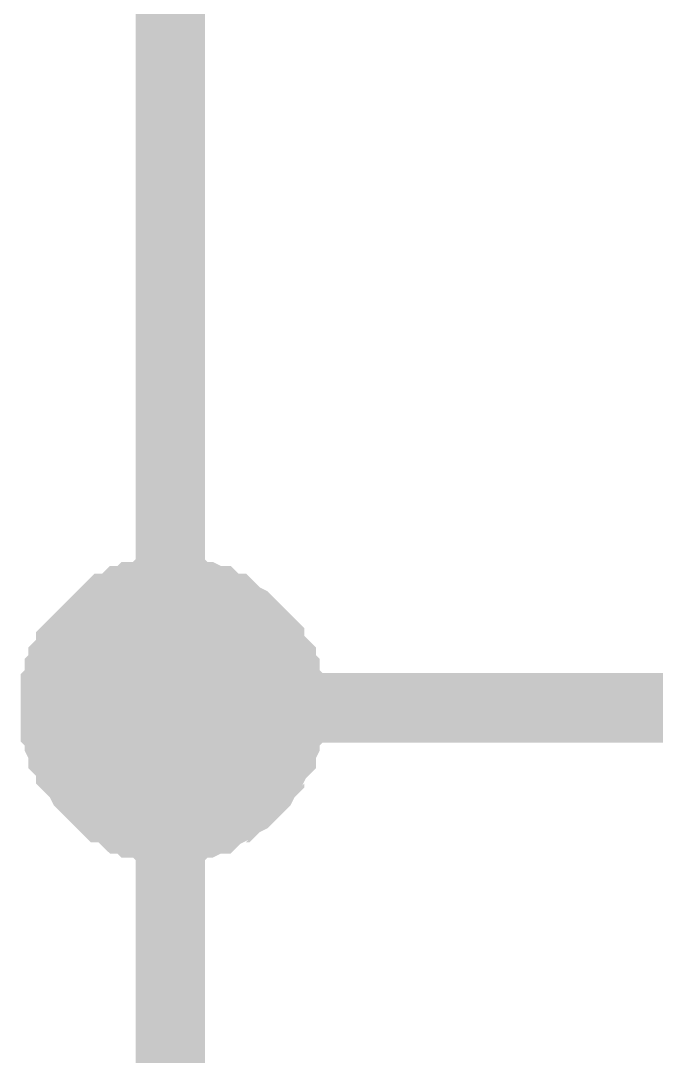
# Model space of a CAD drawing. Header units: millimetres. Extents: x -2024 to 917, y -725 to 13.
# Drawn here: x -1544.746 to -1541.998, y -435.669 to -431.195 of the extents above; entities that cross this region are included whole.
import ezdxf

# ---------------------------------------------------------------- set-up
doc = ezdxf.new("R2010")
doc.units = ezdxf.units.MM

msp = doc.modelspace()

# ---------------------------------------------------------------- linework, layer by layer
at = {"color": 7}
for points, const_width in [([(-1541.6001, -434.1634), (-1544.0993, -434.1634), (-1544.0993, -429.1626), (-1544.0993, -424.1784), (-1516.608, -424.1784)], 0.2997), ([(-1544.5959, -434.1634), (-1544.5959, -434.1303), (-1544.5959, -434.1137), (-1544.5959, -434.0806), (-1544.5793, -434.0641), (-1544.5793, -434.031), (-1544.5793, -434.0144), (-1544.5628, -433.9978), (-1544.5628, -433.9647), (-1544.5462, -433.9482), (-1544.5297, -433.9316), (-1544.5297, -433.8985), (-1544.5131, -433.8819), (-1544.4966, -433.8654), (-1544.48, -433.8488), (-1544.4635, -433.8322), (-1544.4469, -433.8157), (-1544.4304, -433.7991), (-1544.4138, -433.7826), (-1544.3972, -433.766), (-1544.3807, -433.7494), (-1544.3641, -433.7329), (-1544.331, -433.7329), (-1544.3145, -433.7163), (-1544.2979, -433.6998), (-1544.2648, -433.6998), (-1544.2483, -433.6832), (-1544.2317, -433.6832), (-1544.1986, -433.6832), (-1544.1821, -433.6667), (-1544.149, -433.6667), (-1544.1324, -433.6667), (-1544.0993, -433.6667)], 0.2997), ([(-1544.5959, -434.1634), (-1544.5959, -434.1303), (-1544.5959, -434.1137), (-1544.5959, -434.0806), (-1544.5793, -434.0641), (-1544.5793, -434.031), (-1544.5793, -434.0144), (-1544.5628, -433.9978), (-1544.5628, -433.9647), (-1544.5462, -433.9482), (-1544.5297, -433.9316), (-1544.5297, -433.8985), (-1544.5131, -433.8819), (-1544.4966, -433.8654), (-1544.48, -433.8488), (-1544.4635, -433.8322), (-1544.4469, -433.8157), (-1544.4304, -433.7991), (-1544.4138, -433.7826), (-1544.3972, -433.766), (-1544.3807, -433.7494), (-1544.3641, -433.7329), (-1544.331, -433.7329), (-1544.3145, -433.7163), (-1544.2979, -433.6998), (-1544.2648, -433.6998), (-1544.2483, -433.6832), (-1544.2317, -433.6832), (-1544.1986, -433.6832), (-1544.1821, -433.6667), (-1544.149, -433.6667), (-1544.1324, -433.6667), (-1544.0993, -433.6667)], 0.2997), ([(-1544.5959, -434.1634), (-1544.5959, -434.1303), (-1544.5959, -434.1137), (-1544.5959, -434.0806), (-1544.5793, -434.0641), (-1544.5793, -434.031), (-1544.5793, -434.0144), (-1544.5628, -433.9978), (-1544.5628, -433.9647), (-1544.5462, -433.9482), (-1544.5297, -433.9316), (-1544.5297, -433.8985), (-1544.5131, -433.8819), (-1544.4966, -433.8654), (-1544.48, -433.8488), (-1544.4635, -433.8322), (-1544.4469, -433.8157), (-1544.4304, -433.7991), (-1544.4138, -433.7826), (-1544.3972, -433.766), (-1544.3807, -433.7494), (-1544.3641, -433.7329), (-1544.331, -433.7329), (-1544.3145, -433.7163), (-1544.2979, -433.6998), (-1544.2648, -433.6998), (-1544.2483, -433.6832), (-1544.2317, -433.6832), (-1544.1986, -433.6832), (-1544.1821, -433.6667), (-1544.149, -433.6667), (-1544.1324, -433.6667), (-1544.0993, -433.6667)], 0.2997), ([(-1544.5959, -434.1634), (-1544.5959, -434.1303), (-1544.5959, -434.1137), (-1544.5959, -434.0806), (-1544.5793, -434.0641), (-1544.5793, -434.031), (-1544.5793, -434.0144), (-1544.5628, -433.9978), (-1544.5628, -433.9647), (-1544.5462, -433.9482), (-1544.5297, -433.9316), (-1544.5297, -433.8985), (-1544.5131, -433.8819), (-1544.4966, -433.8654), (-1544.48, -433.8488), (-1544.4635, -433.8322), (-1544.4469, -433.8157), (-1544.4304, -433.7991), (-1544.4138, -433.7826), (-1544.3972, -433.766), (-1544.3807, -433.7494), (-1544.3641, -433.7329), (-1544.331, -433.7329), (-1544.3145, -433.7163), (-1544.2979, -433.6998), (-1544.2648, -433.6998), (-1544.2483, -433.6832), (-1544.2317, -433.6832), (-1544.1986, -433.6832), (-1544.1821, -433.6667), (-1544.149, -433.6667), (-1544.1324, -433.6667), (-1544.0993, -433.6667)], 0.2997), ([(-1544.0993, -433.6667), (-1544.0993, -433.6667)], 0.2997), ([(-1544.0993, -433.6667), (-1544.0662, -433.6667), (-1544.0497, -433.6667), (-1544.0166, -433.6667), (-1544, -433.6832), (-1543.9669, -433.6832), (-1543.9504, -433.6832), (-1543.9173, -433.6998), (-1543.9007, -433.6998), (-1543.8842, -433.7163), (-1543.8511, -433.7329), (-1543.8345, -433.7329), (-1543.818, -433.7494), (-1543.8014, -433.766), (-1543.7683, -433.7826), (-1543.7518, -433.7991), (-1543.7352, -433.8157), (-1543.7187, -433.8322), (-1543.7021, -433.8488), (-1543.6856, -433.8654), (-1543.669, -433.8819), (-1543.669, -433.8985), (-1543.6525, -433.9316), (-1543.6359, -433.9482), (-1543.6193, -433.9647), (-1543.6193, -433.9978), (-1543.6028, -434.0144), (-1543.6028, -434.031), (-1543.6028, -434.0641), (-1543.5862, -434.0806), (-1543.5862, -434.1137), (-1543.5862, -434.1303), (-1543.5862, -434.1634)], 0.2997), ([(-1544.0993, -433.6667), (-1544.0993, -433.6667)], 0.2997), ([(-1544.0993, -433.6667), (-1544.0662, -433.6667), (-1544.0497, -433.6667), (-1544.0166, -433.6667), (-1544, -433.6832), (-1543.9669, -433.6832), (-1543.9504, -433.6832), (-1543.9173, -433.6998), (-1543.9007, -433.6998), (-1543.8842, -433.7163), (-1543.8511, -433.7329), (-1543.8345, -433.7329), (-1543.818, -433.7494), (-1543.8014, -433.766), (-1543.7683, -433.7826), (-1543.7518, -433.7991), (-1543.7352, -433.8157), (-1543.7187, -433.8322), (-1543.7021, -433.8488), (-1543.6856, -433.8654), (-1543.669, -433.8819), (-1543.669, -433.8985), (-1543.6525, -433.9316), (-1543.6359, -433.9482), (-1543.6193, -433.9647), (-1543.6193, -433.9978), (-1543.6028, -434.0144), (-1543.6028, -434.031), (-1543.6028, -434.0641), (-1543.5862, -434.0806), (-1543.5862, -434.1137), (-1543.5862, -434.1303), (-1543.5862, -434.1634)], 0.2997), ([(-1544.0993, -433.6667), (-1544.0993, -433.6667)], 0.2997), ([(-1544.0993, -433.6667), (-1544.0662, -433.6667), (-1544.0497, -433.6667), (-1544.0166, -433.6667), (-1544, -433.6832), (-1543.9669, -433.6832), (-1543.9504, -433.6832), (-1543.9173, -433.6998), (-1543.9007, -433.6998), (-1543.8842, -433.7163), (-1543.8511, -433.7329), (-1543.8345, -433.7329), (-1543.818, -433.7494), (-1543.8014, -433.766), (-1543.7683, -433.7826), (-1543.7518, -433.7991), (-1543.7352, -433.8157), (-1543.7187, -433.8322), (-1543.7021, -433.8488), (-1543.6856, -433.8654), (-1543.669, -433.8819), (-1543.669, -433.8985), (-1543.6525, -433.9316), (-1543.6359, -433.9482), (-1543.6193, -433.9647), (-1543.6193, -433.9978), (-1543.6028, -434.0144), (-1543.6028, -434.031), (-1543.6028, -434.0641), (-1543.5862, -434.0806), (-1543.5862, -434.1137), (-1543.5862, -434.1303), (-1543.5862, -434.1634)], 0.2997), ([(-1544.0993, -433.6667), (-1544.0993, -433.6667)], 0.2997), ([(-1544.0993, -433.6667), (-1544.0662, -433.6667), (-1544.0497, -433.6667), (-1544.0166, -433.6667), (-1544, -433.6832), (-1543.9669, -433.6832), (-1543.9504, -433.6832), (-1543.9173, -433.6998), (-1543.9007, -433.6998), (-1543.8842, -433.7163), (-1543.8511, -433.7329), (-1543.8345, -433.7329), (-1543.818, -433.7494), (-1543.8014, -433.766), (-1543.7683, -433.7826), (-1543.7518, -433.7991), (-1543.7352, -433.8157), (-1543.7187, -433.8322), (-1543.7021, -433.8488), (-1543.6856, -433.8654), (-1543.669, -433.8819), (-1543.669, -433.8985), (-1543.6525, -433.9316), (-1543.6359, -433.9482), (-1543.6193, -433.9647), (-1543.6193, -433.9978), (-1543.6028, -434.0144), (-1543.6028, -434.031), (-1543.6028, -434.0641), (-1543.5862, -434.0806), (-1543.5862, -434.1137), (-1543.5862, -434.1303), (-1543.5862, -434.1634)], 0.2997), ([(-1544.5959, -434.1634), (-1544.5959, -434.1303), (-1544.5959, -434.1137), (-1544.5959, -434.0806), (-1544.5793, -434.0641), (-1544.5793, -434.031), (-1544.5793, -434.0144), (-1544.5628, -433.9978), (-1544.5628, -433.9647), (-1544.5462, -433.9482), (-1544.5297, -433.9316), (-1544.5297, -433.8985), (-1544.5131, -433.8819), (-1544.4966, -433.8654), (-1544.48, -433.8488), (-1544.4635, -433.8322), (-1544.4469, -433.8157), (-1544.4304, -433.7991), (-1544.4138, -433.7826), (-1544.3972, -433.766), (-1544.3807, -433.7494), (-1544.3641, -433.7329), (-1544.331, -433.7329), (-1544.3145, -433.7163), (-1544.2979, -433.6998), (-1544.2648, -433.6998), (-1544.2483, -433.6832), (-1544.2317, -433.6832), (-1544.1986, -433.6832), (-1544.1821, -433.6667), (-1544.149, -433.6667), (-1544.1324, -433.6667), (-1544.0993, -433.6667)], 0.0991), ([(-1544.5959, -434.1634), (-1544.5959, -434.1303), (-1544.5959, -434.1137), (-1544.5959, -434.0806), (-1544.5793, -434.0641), (-1544.5793, -434.031), (-1544.5793, -434.0144), (-1544.5628, -433.9978), (-1544.5628, -433.9647), (-1544.5462, -433.9482), (-1544.5297, -433.9316), (-1544.5297, -433.8985), (-1544.5131, -433.8819), (-1544.4966, -433.8654), (-1544.48, -433.8488), (-1544.4635, -433.8322), (-1544.4469, -433.8157), (-1544.4304, -433.7991), (-1544.4138, -433.7826), (-1544.3972, -433.766), (-1544.3807, -433.7494), (-1544.3641, -433.7329), (-1544.331, -433.7329), (-1544.3145, -433.7163), (-1544.2979, -433.6998), (-1544.2648, -433.6998), (-1544.2483, -433.6832), (-1544.2317, -433.6832), (-1544.1986, -433.6832), (-1544.1821, -433.6667), (-1544.149, -433.6667), (-1544.1324, -433.6667), (-1544.0993, -433.6667)], 0.0991), ([(-1544.5959, -434.1634), (-1544.5959, -434.1303), (-1544.5959, -434.1137), (-1544.5959, -434.0806), (-1544.5793, -434.0641), (-1544.5793, -434.031), (-1544.5793, -434.0144), (-1544.5628, -433.9978), (-1544.5628, -433.9647), (-1544.5462, -433.9482), (-1544.5297, -433.9316), (-1544.5297, -433.8985), (-1544.5131, -433.8819), (-1544.4966, -433.8654), (-1544.48, -433.8488), (-1544.4635, -433.8322), (-1544.4469, -433.8157), (-1544.4304, -433.7991), (-1544.4138, -433.7826), (-1544.3972, -433.766), (-1544.3807, -433.7494), (-1544.3641, -433.7329), (-1544.331, -433.7329), (-1544.3145, -433.7163), (-1544.2979, -433.6998), (-1544.2648, -433.6998), (-1544.2483, -433.6832), (-1544.2317, -433.6832), (-1544.1986, -433.6832), (-1544.1821, -433.6667), (-1544.149, -433.6667), (-1544.1324, -433.6667), (-1544.0993, -433.6667)], 0.0991), ([(-1544.5959, -434.1634), (-1544.5959, -434.1303), (-1544.5959, -434.1137), (-1544.5959, -434.0806), (-1544.5793, -434.0641), (-1544.5793, -434.031), (-1544.5793, -434.0144), (-1544.5628, -433.9978), (-1544.5628, -433.9647), (-1544.5462, -433.9482), (-1544.5297, -433.9316), (-1544.5297, -433.8985), (-1544.5131, -433.8819), (-1544.4966, -433.8654), (-1544.48, -433.8488), (-1544.4635, -433.8322), (-1544.4469, -433.8157), (-1544.4304, -433.7991), (-1544.4138, -433.7826), (-1544.3972, -433.766), (-1544.3807, -433.7494), (-1544.3641, -433.7329), (-1544.331, -433.7329), (-1544.3145, -433.7163), (-1544.2979, -433.6998), (-1544.2648, -433.6998), (-1544.2483, -433.6832), (-1544.2317, -433.6832), (-1544.1986, -433.6832), (-1544.1821, -433.6667), (-1544.149, -433.6667), (-1544.1324, -433.6667), (-1544.0993, -433.6667)], 0.0991), ([(-1544.0993, -433.6667), (-1544.0993, -433.6667)], 0.0991), ([(-1544.0993, -433.6667), (-1544.0662, -433.6667), (-1544.0497, -433.6667), (-1544.0166, -433.6667), (-1544, -433.6832), (-1543.9669, -433.6832), (-1543.9504, -433.6832), (-1543.9173, -433.6998), (-1543.9007, -433.6998), (-1543.8842, -433.7163), (-1543.8511, -433.7329), (-1543.8345, -433.7329), (-1543.818, -433.7494), (-1543.8014, -433.766), (-1543.7683, -433.7826), (-1543.7518, -433.7991), (-1543.7352, -433.8157), (-1543.7187, -433.8322), (-1543.7021, -433.8488), (-1543.6856, -433.8654), (-1543.669, -433.8819), (-1543.669, -433.8985), (-1543.6525, -433.9316), (-1543.6359, -433.9482), (-1543.6193, -433.9647), (-1543.6193, -433.9978), (-1543.6028, -434.0144), (-1543.6028, -434.031), (-1543.6028, -434.0641), (-1543.5862, -434.0806), (-1543.5862, -434.1137), (-1543.5862, -434.1303), (-1543.5862, -434.1634)], 0.0991), ([(-1544.0993, -433.6667), (-1544.0993, -433.6667)], 0.0991), ([(-1544.0993, -433.6667), (-1544.0662, -433.6667), (-1544.0497, -433.6667), (-1544.0166, -433.6667), (-1544, -433.6832), (-1543.9669, -433.6832), (-1543.9504, -433.6832), (-1543.9173, -433.6998), (-1543.9007, -433.6998), (-1543.8842, -433.7163), (-1543.8511, -433.7329), (-1543.8345, -433.7329), (-1543.818, -433.7494), (-1543.8014, -433.766), (-1543.7683, -433.7826), (-1543.7518, -433.7991), (-1543.7352, -433.8157), (-1543.7187, -433.8322), (-1543.7021, -433.8488), (-1543.6856, -433.8654), (-1543.669, -433.8819), (-1543.669, -433.8985), (-1543.6525, -433.9316), (-1543.6359, -433.9482), (-1543.6193, -433.9647), (-1543.6193, -433.9978), (-1543.6028, -434.0144), (-1543.6028, -434.031), (-1543.6028, -434.0641), (-1543.5862, -434.0806), (-1543.5862, -434.1137), (-1543.5862, -434.1303), (-1543.5862, -434.1634)], 0.0991), ([(-1544.0993, -433.6667), (-1544.0993, -433.6667)], 0.0991), ([(-1544.0993, -433.6667), (-1544.0662, -433.6667), (-1544.0497, -433.6667), (-1544.0166, -433.6667), (-1544, -433.6832), (-1543.9669, -433.6832), (-1543.9504, -433.6832), (-1543.9173, -433.6998), (-1543.9007, -433.6998), (-1543.8842, -433.7163), (-1543.8511, -433.7329), (-1543.8345, -433.7329), (-1543.818, -433.7494), (-1543.8014, -433.766), (-1543.7683, -433.7826), (-1543.7518, -433.7991), (-1543.7352, -433.8157), (-1543.7187, -433.8322), (-1543.7021, -433.8488), (-1543.6856, -433.8654), (-1543.669, -433.8819), (-1543.669, -433.8985), (-1543.6525, -433.9316), (-1543.6359, -433.9482), (-1543.6193, -433.9647), (-1543.6193, -433.9978), (-1543.6028, -434.0144), (-1543.6028, -434.031), (-1543.6028, -434.0641), (-1543.5862, -434.0806), (-1543.5862, -434.1137), (-1543.5862, -434.1303), (-1543.5862, -434.1634)], 0.0991), ([(-1544.0993, -433.6667), (-1544.0993, -433.6667)], 0.0991), ([(-1544.0993, -433.6667), (-1544.0662, -433.6667), (-1544.0497, -433.6667), (-1544.0166, -433.6667), (-1544, -433.6832), (-1543.9669, -433.6832), (-1543.9504, -433.6832), (-1543.9173, -433.6998), (-1543.9007, -433.6998), (-1543.8842, -433.7163), (-1543.8511, -433.7329), (-1543.8345, -433.7329), (-1543.818, -433.7494), (-1543.8014, -433.766), (-1543.7683, -433.7826), (-1543.7518, -433.7991), (-1543.7352, -433.8157), (-1543.7187, -433.8322), (-1543.7021, -433.8488), (-1543.6856, -433.8654), (-1543.669, -433.8819), (-1543.669, -433.8985), (-1543.6525, -433.9316), (-1543.6359, -433.9482), (-1543.6193, -433.9647), (-1543.6193, -433.9978), (-1543.6028, -434.0144), (-1543.6028, -434.031), (-1543.6028, -434.0641), (-1543.5862, -434.0806), (-1543.5862, -434.1137), (-1543.5862, -434.1303), (-1543.5862, -434.1634)], 0.0991), ([(-1544.0993, -434.6767), (-1544.1324, -434.6767), (-1544.149, -434.6767), (-1544.1821, -434.6767), (-1544.1986, -434.6602), (-1544.2317, -434.6602), (-1544.2483, -434.6602), (-1544.2648, -434.6436), (-1544.2979, -434.6436), (-1544.3145, -434.6271), (-1544.331, -434.6105), (-1544.3641, -434.594), (-1544.3807, -434.594), (-1544.3972, -434.5774), (-1544.4138, -434.5608), (-1544.4304, -434.5443), (-1544.4469, -434.5277), (-1544.4635, -434.5112), (-1544.48, -434.4946), (-1544.4966, -434.4615), (-1544.5131, -434.4449), (-1544.5297, -434.4284), (-1544.5297, -434.4118), (-1544.5462, -434.3787), (-1544.5628, -434.3621), (-1544.5628, -434.3456), (-1544.5793, -434.3125), (-1544.5793, -434.2959), (-1544.5793, -434.2628), (-1544.5959, -434.2462), (-1544.5959, -434.2131), (-1544.5959, -434.1965), (-1544.5959, -434.1634)], 0.2997), ([(-1544.5959, -434.1634), (-1544.5959, -434.1634)], 0.2997), ([(-1544.0993, -434.6767), (-1544.1324, -434.6767), (-1544.149, -434.6767), (-1544.1821, -434.6767), (-1544.1986, -434.6602), (-1544.2317, -434.6602), (-1544.2483, -434.6602), (-1544.2648, -434.6436), (-1544.2979, -434.6436), (-1544.3145, -434.6271), (-1544.331, -434.6105), (-1544.3641, -434.594), (-1544.3807, -434.594), (-1544.3972, -434.5774), (-1544.4138, -434.5608), (-1544.4304, -434.5443), (-1544.4469, -434.5277), (-1544.4635, -434.5112), (-1544.48, -434.4946), (-1544.4966, -434.4615), (-1544.5131, -434.4449), (-1544.5297, -434.4284), (-1544.5297, -434.4118), (-1544.5462, -434.3787), (-1544.5628, -434.3621), (-1544.5628, -434.3456), (-1544.5793, -434.3125), (-1544.5793, -434.2959), (-1544.5793, -434.2628), (-1544.5959, -434.2462), (-1544.5959, -434.2131), (-1544.5959, -434.1965), (-1544.5959, -434.1634)], 0.2997), ([(-1544.5959, -434.1634), (-1544.5959, -434.1634)], 0.2997), ([(-1544.0993, -434.6767), (-1544.1324, -434.6767), (-1544.149, -434.6767), (-1544.1821, -434.6767), (-1544.1986, -434.6602), (-1544.2317, -434.6602), (-1544.2483, -434.6602), (-1544.2648, -434.6436), (-1544.2979, -434.6436), (-1544.3145, -434.6271), (-1544.331, -434.6105), (-1544.3641, -434.594), (-1544.3807, -434.594), (-1544.3972, -434.5774), (-1544.4138, -434.5608), (-1544.4304, -434.5443), (-1544.4469, -434.5277), (-1544.4635, -434.5112), (-1544.48, -434.4946), (-1544.4966, -434.4615), (-1544.5131, -434.4449), (-1544.5297, -434.4284), (-1544.5297, -434.4118), (-1544.5462, -434.3787), (-1544.5628, -434.3621), (-1544.5628, -434.3456), (-1544.5793, -434.3125), (-1544.5793, -434.2959), (-1544.5793, -434.2628), (-1544.5959, -434.2462), (-1544.5959, -434.2131), (-1544.5959, -434.1965), (-1544.5959, -434.1634)], 0.2997), ([(-1544.5959, -434.1634), (-1544.5959, -434.1634)], 0.2997), ([(-1544.0993, -434.6767), (-1544.1324, -434.6767), (-1544.149, -434.6767), (-1544.1821, -434.6767), (-1544.1986, -434.6602), (-1544.2317, -434.6602), (-1544.2483, -434.6602), (-1544.2648, -434.6436), (-1544.2979, -434.6436), (-1544.3145, -434.6271), (-1544.331, -434.6105), (-1544.3641, -434.594), (-1544.3807, -434.594), (-1544.3972, -434.5774), (-1544.4138, -434.5608), (-1544.4304, -434.5443), (-1544.4469, -434.5277), (-1544.4635, -434.5112), (-1544.48, -434.4946), (-1544.4966, -434.4615), (-1544.5131, -434.4449), (-1544.5297, -434.4284), (-1544.5297, -434.4118), (-1544.5462, -434.3787), (-1544.5628, -434.3621), (-1544.5628, -434.3456), (-1544.5793, -434.3125), (-1544.5793, -434.2959), (-1544.5793, -434.2628), (-1544.5959, -434.2462), (-1544.5959, -434.2131), (-1544.5959, -434.1965), (-1544.5959, -434.1634)], 0.2997), ([(-1544.5959, -434.1634), (-1544.5959, -434.1634)], 0.2997), ([(-1516.608, -439.1642), (-1544.0993, -439.1642), (-1544.0993, -434.1634)], 0.2997), ([(-1543.5862, -434.1634), (-1543.5862, -434.1965), (-1543.5862, -434.2131), (-1543.5862, -434.2462), (-1543.6028, -434.2628), (-1543.6028, -434.2959), (-1543.6028, -434.3125), (-1543.6193, -434.3456), (-1543.6193, -434.3621), (-1543.6359, -434.3787), (-1543.6525, -434.4118), (-1543.669, -434.4284), (-1543.669, -434.4449), (-1543.6856, -434.4615), (-1543.7021, -434.4946), (-1543.7187, -434.5112), (-1543.7352, -434.5277), (-1543.7518, -434.5443), (-1543.7683, -434.5608), (-1543.8014, -434.5774), (-1543.818, -434.594), (-1543.8345, -434.594), (-1543.8511, -434.6105), (-1543.8842, -434.6271), (-1543.9007, -434.6436), (-1543.9173, -434.6436), (-1543.9504, -434.6602), (-1543.9669, -434.6602), (-1544, -434.6602), (-1544.0166, -434.6767), (-1544.0497, -434.6767), (-1544.0662, -434.6767), (-1544.0993, -434.6767)], 0.2997), ([(-1543.5862, -434.1634), (-1543.5862, -434.1965), (-1543.5862, -434.2131), (-1543.5862, -434.2462), (-1543.6028, -434.2628), (-1543.6028, -434.2959), (-1543.6028, -434.3125), (-1543.6193, -434.3456), (-1543.6193, -434.3621), (-1543.6359, -434.3787), (-1543.6525, -434.4118), (-1543.669, -434.4284), (-1543.669, -434.4449), (-1543.6856, -434.4615), (-1543.7021, -434.4946), (-1543.7187, -434.5112), (-1543.7352, -434.5277), (-1543.7518, -434.5443), (-1543.7683, -434.5608), (-1543.8014, -434.5774), (-1543.818, -434.594), (-1543.8345, -434.594), (-1543.8511, -434.6105), (-1543.8842, -434.6271), (-1543.9007, -434.6436), (-1543.9173, -434.6436), (-1543.9504, -434.6602), (-1543.9669, -434.6602), (-1544, -434.6602), (-1544.0166, -434.6767), (-1544.0497, -434.6767), (-1544.0662, -434.6767), (-1544.0993, -434.6767)], 0.2997), ([(-1543.5862, -434.1634), (-1543.5862, -434.1965), (-1543.5862, -434.2131), (-1543.5862, -434.2462), (-1543.6028, -434.2628), (-1543.6028, -434.2959), (-1543.6028, -434.3125), (-1543.6193, -434.3456), (-1543.6193, -434.3621), (-1543.6359, -434.3787), (-1543.6525, -434.4118), (-1543.669, -434.4284), (-1543.669, -434.4449), (-1543.6856, -434.4615), (-1543.7021, -434.4946), (-1543.7187, -434.5112), (-1543.7352, -434.5277), (-1543.7518, -434.5443), (-1543.7683, -434.5608), (-1543.8014, -434.5774), (-1543.818, -434.594), (-1543.8345, -434.594), (-1543.8511, -434.6105), (-1543.8842, -434.6271), (-1543.9007, -434.6436), (-1543.9173, -434.6436), (-1543.9504, -434.6602), (-1543.9669, -434.6602), (-1544, -434.6602), (-1544.0166, -434.6767), (-1544.0497, -434.6767), (-1544.0662, -434.6767), (-1544.0993, -434.6767)], 0.2997), ([(-1543.5862, -434.1634), (-1543.5862, -434.1965), (-1543.5862, -434.2131), (-1543.5862, -434.2462), (-1543.6028, -434.2628), (-1543.6028, -434.2959), (-1543.6028, -434.3125), (-1543.6193, -434.3456), (-1543.6193, -434.3621), (-1543.6359, -434.3787), (-1543.6525, -434.4118), (-1543.669, -434.4284), (-1543.669, -434.4449), (-1543.6856, -434.4615), (-1543.7021, -434.4946), (-1543.7187, -434.5112), (-1543.7352, -434.5277), (-1543.7518, -434.5443), (-1543.7683, -434.5608), (-1543.8014, -434.5774), (-1543.818, -434.594), (-1543.8345, -434.594), (-1543.8511, -434.6105), (-1543.8842, -434.6271), (-1543.9007, -434.6436), (-1543.9173, -434.6436), (-1543.9504, -434.6602), (-1543.9669, -434.6602), (-1544, -434.6602), (-1544.0166, -434.6767), (-1544.0497, -434.6767), (-1544.0662, -434.6767), (-1544.0993, -434.6767)], 0.2997), ([(-1543.5862, -434.1634), (-1543.5862, -434.1634), (-1543.5862, -434.1634), (-1543.5862, -434.1634), (-1543.5862, -434.1634), (-1543.5862, -434.1634), (-1543.5862, -434.1634), (-1543.5862, -434.1634), (-1543.5862, -434.1634), (-1543.5862, -434.1634), (-1543.5862, -434.1634), (-1543.5862, -434.1634), (-1543.5862, -434.1634), (-1543.5862, -434.1634), (-1543.5862, -434.1634), (-1543.5862, -434.1634), (-1543.5862, -434.1634), (-1543.5862, -434.1634), (-1543.5862, -434.1634), (-1543.5862, -434.1634), (-1543.5862, -434.1634), (-1543.5862, -434.1634), (-1543.5862, -434.1634), (-1543.5862, -434.1634), (-1543.5862, -434.1634), (-1543.5862, -434.1634), (-1543.5862, -434.1634), (-1543.5862, -434.1634), (-1543.5862, -434.1634), (-1543.5862, -434.1634), (-1543.5862, -434.1634), (-1543.5862, -434.1634), (-1543.5862, -434.1634)], 0.2997), ([(-1543.5862, -434.1634), (-1543.5862, -434.1634)], 0.2997), ([(-1543.5862, -434.1634), (-1543.5862, -434.1634), (-1543.5862, -434.1634), (-1543.5862, -434.1634), (-1543.5862, -434.1634), (-1543.5862, -434.1634), (-1543.5862, -434.1634), (-1543.5862, -434.1634), (-1543.5862, -434.1634), (-1543.5862, -434.1634), (-1543.5862, -434.1634), (-1543.5862, -434.1634), (-1543.5862, -434.1634), (-1543.5862, -434.1634), (-1543.5862, -434.1634), (-1543.5862, -434.1634), (-1543.5862, -434.1634), (-1543.5862, -434.1634), (-1543.5862, -434.1634), (-1543.5862, -434.1634), (-1543.5862, -434.1634), (-1543.5862, -434.1634), (-1543.5862, -434.1634), (-1543.5862, -434.1634), (-1543.5862, -434.1634), (-1543.5862, -434.1634), (-1543.5862, -434.1634), (-1543.5862, -434.1634), (-1543.5862, -434.1634), (-1543.5862, -434.1634), (-1543.5862, -434.1634), (-1543.5862, -434.1634), (-1543.5862, -434.1634)], 0.2997), ([(-1543.5862, -434.1634), (-1543.5862, -434.1634)], 0.2997), ([(-1543.5862, -434.1634), (-1543.5862, -434.1634), (-1543.5862, -434.1634), (-1543.5862, -434.1634), (-1543.5862, -434.1634), (-1543.5862, -434.1634), (-1543.5862, -434.1634), (-1543.5862, -434.1634), (-1543.5862, -434.1634), (-1543.5862, -434.1634), (-1543.5862, -434.1634), (-1543.5862, -434.1634), (-1543.5862, -434.1634), (-1543.5862, -434.1634), (-1543.5862, -434.1634), (-1543.5862, -434.1634), (-1543.5862, -434.1634), (-1543.5862, -434.1634), (-1543.5862, -434.1634), (-1543.5862, -434.1634), (-1543.5862, -434.1634), (-1543.5862, -434.1634), (-1543.5862, -434.1634), (-1543.5862, -434.1634), (-1543.5862, -434.1634), (-1543.5862, -434.1634), (-1543.5862, -434.1634), (-1543.5862, -434.1634), (-1543.5862, -434.1634), (-1543.5862, -434.1634), (-1543.5862, -434.1634), (-1543.5862, -434.1634), (-1543.5862, -434.1634)], 0.2997), ([(-1543.5862, -434.1634), (-1543.5862, -434.1634)], 0.2997), ([(-1543.5862, -434.1634), (-1543.5862, -434.1634), (-1543.5862, -434.1634), (-1543.5862, -434.1634), (-1543.5862, -434.1634), (-1543.5862, -434.1634), (-1543.5862, -434.1634), (-1543.5862, -434.1634), (-1543.5862, -434.1634), (-1543.5862, -434.1634), (-1543.5862, -434.1634), (-1543.5862, -434.1634), (-1543.5862, -434.1634), (-1543.5862, -434.1634), (-1543.5862, -434.1634), (-1543.5862, -434.1634), (-1543.5862, -434.1634), (-1543.5862, -434.1634), (-1543.5862, -434.1634), (-1543.5862, -434.1634), (-1543.5862, -434.1634), (-1543.5862, -434.1634), (-1543.5862, -434.1634), (-1543.5862, -434.1634), (-1543.5862, -434.1634), (-1543.5862, -434.1634), (-1543.5862, -434.1634), (-1543.5862, -434.1634), (-1543.5862, -434.1634), (-1543.5862, -434.1634), (-1543.5862, -434.1634), (-1543.5862, -434.1634), (-1543.5862, -434.1634)], 0.2997), ([(-1543.5862, -434.1634), (-1543.5862, -434.1634)], 0.2997), ([(-1544.0993, -434.6767), (-1544.1324, -434.6767), (-1544.149, -434.6767), (-1544.1821, -434.6767), (-1544.1986, -434.6602), (-1544.2317, -434.6602), (-1544.2483, -434.6602), (-1544.2648, -434.6436), (-1544.2979, -434.6436), (-1544.3145, -434.6271), (-1544.331, -434.6105), (-1544.3641, -434.594), (-1544.3807, -434.594), (-1544.3972, -434.5774), (-1544.4138, -434.5608), (-1544.4304, -434.5443), (-1544.4469, -434.5277), (-1544.4635, -434.5112), (-1544.48, -434.4946), (-1544.4966, -434.4615), (-1544.5131, -434.4449), (-1544.5297, -434.4284), (-1544.5297, -434.4118), (-1544.5462, -434.3787), (-1544.5628, -434.3621), (-1544.5628, -434.3456), (-1544.5793, -434.3125), (-1544.5793, -434.2959), (-1544.5793, -434.2628), (-1544.5959, -434.2462), (-1544.5959, -434.2131), (-1544.5959, -434.1965), (-1544.5959, -434.1634)], 0.0991), ([(-1544.5959, -434.1634), (-1544.5959, -434.1634)], 0.0991), ([(-1544.0993, -434.6767), (-1544.1324, -434.6767), (-1544.149, -434.6767), (-1544.1821, -434.6767), (-1544.1986, -434.6602), (-1544.2317, -434.6602), (-1544.2483, -434.6602), (-1544.2648, -434.6436), (-1544.2979, -434.6436), (-1544.3145, -434.6271), (-1544.331, -434.6105), (-1544.3641, -434.594), (-1544.3807, -434.594), (-1544.3972, -434.5774), (-1544.4138, -434.5608), (-1544.4304, -434.5443), (-1544.4469, -434.5277), (-1544.4635, -434.5112), (-1544.48, -434.4946), (-1544.4966, -434.4615), (-1544.5131, -434.4449), (-1544.5297, -434.4284), (-1544.5297, -434.4118), (-1544.5462, -434.3787), (-1544.5628, -434.3621), (-1544.5628, -434.3456), (-1544.5793, -434.3125), (-1544.5793, -434.2959), (-1544.5793, -434.2628), (-1544.5959, -434.2462), (-1544.5959, -434.2131), (-1544.5959, -434.1965), (-1544.5959, -434.1634)], 0.0991), ([(-1544.5959, -434.1634), (-1544.5959, -434.1634)], 0.0991), ([(-1544.0993, -434.6767), (-1544.1324, -434.6767), (-1544.149, -434.6767), (-1544.1821, -434.6767), (-1544.1986, -434.6602), (-1544.2317, -434.6602), (-1544.2483, -434.6602), (-1544.2648, -434.6436), (-1544.2979, -434.6436), (-1544.3145, -434.6271), (-1544.331, -434.6105), (-1544.3641, -434.594), (-1544.3807, -434.594), (-1544.3972, -434.5774), (-1544.4138, -434.5608), (-1544.4304, -434.5443), (-1544.4469, -434.5277), (-1544.4635, -434.5112), (-1544.48, -434.4946), (-1544.4966, -434.4615), (-1544.5131, -434.4449), (-1544.5297, -434.4284), (-1544.5297, -434.4118), (-1544.5462, -434.3787), (-1544.5628, -434.3621), (-1544.5628, -434.3456), (-1544.5793, -434.3125), (-1544.5793, -434.2959), (-1544.5793, -434.2628), (-1544.5959, -434.2462), (-1544.5959, -434.2131), (-1544.5959, -434.1965), (-1544.5959, -434.1634)], 0.0991), ([(-1544.5959, -434.1634), (-1544.5959, -434.1634)], 0.0991), ([(-1544.0993, -434.6767), (-1544.1324, -434.6767), (-1544.149, -434.6767), (-1544.1821, -434.6767), (-1544.1986, -434.6602), (-1544.2317, -434.6602), (-1544.2483, -434.6602), (-1544.2648, -434.6436), (-1544.2979, -434.6436), (-1544.3145, -434.6271), (-1544.331, -434.6105), (-1544.3641, -434.594), (-1544.3807, -434.594), (-1544.3972, -434.5774), (-1544.4138, -434.5608), (-1544.4304, -434.5443), (-1544.4469, -434.5277), (-1544.4635, -434.5112), (-1544.48, -434.4946), (-1544.4966, -434.4615), (-1544.5131, -434.4449), (-1544.5297, -434.4284), (-1544.5297, -434.4118), (-1544.5462, -434.3787), (-1544.5628, -434.3621), (-1544.5628, -434.3456), (-1544.5793, -434.3125), (-1544.5793, -434.2959), (-1544.5793, -434.2628), (-1544.5959, -434.2462), (-1544.5959, -434.2131), (-1544.5959, -434.1965), (-1544.5959, -434.1634)], 0.0991), ([(-1544.5959, -434.1634), (-1544.5959, -434.1634)], 0.0991), ([(-1543.5862, -434.1634), (-1543.5862, -434.1965), (-1543.5862, -434.2131), (-1543.5862, -434.2462), (-1543.6028, -434.2628), (-1543.6028, -434.2959), (-1543.6028, -434.3125), (-1543.6193, -434.3456), (-1543.6193, -434.3621), (-1543.6359, -434.3787), (-1543.6525, -434.4118), (-1543.669, -434.4284), (-1543.669, -434.4449), (-1543.6856, -434.4615), (-1543.7021, -434.4946), (-1543.7187, -434.5112), (-1543.7352, -434.5277), (-1543.7518, -434.5443), (-1543.7683, -434.5608), (-1543.8014, -434.5774), (-1543.818, -434.594), (-1543.8345, -434.594), (-1543.8511, -434.6105), (-1543.8842, -434.6271), (-1543.9007, -434.6436), (-1543.9173, -434.6436), (-1543.9504, -434.6602), (-1543.9669, -434.6602), (-1544, -434.6602), (-1544.0166, -434.6767), (-1544.0497, -434.6767), (-1544.0662, -434.6767), (-1544.0993, -434.6767)], 0.0991), ([(-1543.5862, -434.1634), (-1543.5862, -434.1965), (-1543.5862, -434.2131), (-1543.5862, -434.2462), (-1543.6028, -434.2628), (-1543.6028, -434.2959), (-1543.6028, -434.3125), (-1543.6193, -434.3456), (-1543.6193, -434.3621), (-1543.6359, -434.3787), (-1543.6525, -434.4118), (-1543.669, -434.4284), (-1543.669, -434.4449), (-1543.6856, -434.4615), (-1543.7021, -434.4946), (-1543.7187, -434.5112), (-1543.7352, -434.5277), (-1543.7518, -434.5443), (-1543.7683, -434.5608), (-1543.8014, -434.5774), (-1543.818, -434.594), (-1543.8345, -434.594), (-1543.8511, -434.6105), (-1543.8842, -434.6271), (-1543.9007, -434.6436), (-1543.9173, -434.6436), (-1543.9504, -434.6602), (-1543.9669, -434.6602), (-1544, -434.6602), (-1544.0166, -434.6767), (-1544.0497, -434.6767), (-1544.0662, -434.6767), (-1544.0993, -434.6767)], 0.0991), ([(-1543.5862, -434.1634), (-1543.5862, -434.1965), (-1543.5862, -434.2131), (-1543.5862, -434.2462), (-1543.6028, -434.2628), (-1543.6028, -434.2959), (-1543.6028, -434.3125), (-1543.6193, -434.3456), (-1543.6193, -434.3621), (-1543.6359, -434.3787), (-1543.6525, -434.4118), (-1543.669, -434.4284), (-1543.669, -434.4449), (-1543.6856, -434.4615), (-1543.7021, -434.4946), (-1543.7187, -434.5112), (-1543.7352, -434.5277), (-1543.7518, -434.5443), (-1543.7683, -434.5608), (-1543.8014, -434.5774), (-1543.818, -434.594), (-1543.8345, -434.594), (-1543.8511, -434.6105), (-1543.8842, -434.6271), (-1543.9007, -434.6436), (-1543.9173, -434.6436), (-1543.9504, -434.6602), (-1543.9669, -434.6602), (-1544, -434.6602), (-1544.0166, -434.6767), (-1544.0497, -434.6767), (-1544.0662, -434.6767), (-1544.0993, -434.6767)], 0.0991), ([(-1543.5862, -434.1634), (-1543.5862, -434.1965), (-1543.5862, -434.2131), (-1543.5862, -434.2462), (-1543.6028, -434.2628), (-1543.6028, -434.2959), (-1543.6028, -434.3125), (-1543.6193, -434.3456), (-1543.6193, -434.3621), (-1543.6359, -434.3787), (-1543.6525, -434.4118), (-1543.669, -434.4284), (-1543.669, -434.4449), (-1543.6856, -434.4615), (-1543.7021, -434.4946), (-1543.7187, -434.5112), (-1543.7352, -434.5277), (-1543.7518, -434.5443), (-1543.7683, -434.5608), (-1543.8014, -434.5774), (-1543.818, -434.594), (-1543.8345, -434.594), (-1543.8511, -434.6105), (-1543.8842, -434.6271), (-1543.9007, -434.6436), (-1543.9173, -434.6436), (-1543.9504, -434.6602), (-1543.9669, -434.6602), (-1544, -434.6602), (-1544.0166, -434.6767), (-1544.0497, -434.6767), (-1544.0662, -434.6767), (-1544.0993, -434.6767)], 0.0991), ([(-1543.5862, -434.1634), (-1543.5862, -434.1634), (-1543.5862, -434.1634), (-1543.5862, -434.1634), (-1543.5862, -434.1634), (-1543.5862, -434.1634), (-1543.5862, -434.1634), (-1543.5862, -434.1634), (-1543.5862, -434.1634), (-1543.5862, -434.1634), (-1543.5862, -434.1634), (-1543.5862, -434.1634), (-1543.5862, -434.1634), (-1543.5862, -434.1634), (-1543.5862, -434.1634), (-1543.5862, -434.1634), (-1543.5862, -434.1634), (-1543.5862, -434.1634), (-1543.5862, -434.1634), (-1543.5862, -434.1634), (-1543.5862, -434.1634), (-1543.5862, -434.1634), (-1543.5862, -434.1634), (-1543.5862, -434.1634), (-1543.5862, -434.1634), (-1543.5862, -434.1634), (-1543.5862, -434.1634), (-1543.5862, -434.1634), (-1543.5862, -434.1634), (-1543.5862, -434.1634), (-1543.5862, -434.1634), (-1543.5862, -434.1634), (-1543.5862, -434.1634)], 0.0991), ([(-1543.5862, -434.1634), (-1543.5862, -434.1634)], 0.0991), ([(-1543.5862, -434.1634), (-1543.5862, -434.1634), (-1543.5862, -434.1634), (-1543.5862, -434.1634), (-1543.5862, -434.1634), (-1543.5862, -434.1634), (-1543.5862, -434.1634), (-1543.5862, -434.1634), (-1543.5862, -434.1634), (-1543.5862, -434.1634), (-1543.5862, -434.1634), (-1543.5862, -434.1634), (-1543.5862, -434.1634), (-1543.5862, -434.1634), (-1543.5862, -434.1634), (-1543.5862, -434.1634), (-1543.5862, -434.1634), (-1543.5862, -434.1634), (-1543.5862, -434.1634), (-1543.5862, -434.1634), (-1543.5862, -434.1634), (-1543.5862, -434.1634), (-1543.5862, -434.1634), (-1543.5862, -434.1634), (-1543.5862, -434.1634), (-1543.5862, -434.1634), (-1543.5862, -434.1634), (-1543.5862, -434.1634), (-1543.5862, -434.1634), (-1543.5862, -434.1634), (-1543.5862, -434.1634), (-1543.5862, -434.1634), (-1543.5862, -434.1634)], 0.0991), ([(-1543.5862, -434.1634), (-1543.5862, -434.1634)], 0.0991), ([(-1543.5862, -434.1634), (-1543.5862, -434.1634), (-1543.5862, -434.1634), (-1543.5862, -434.1634), (-1543.5862, -434.1634), (-1543.5862, -434.1634), (-1543.5862, -434.1634), (-1543.5862, -434.1634), (-1543.5862, -434.1634), (-1543.5862, -434.1634), (-1543.5862, -434.1634), (-1543.5862, -434.1634), (-1543.5862, -434.1634), (-1543.5862, -434.1634), (-1543.5862, -434.1634), (-1543.5862, -434.1634), (-1543.5862, -434.1634), (-1543.5862, -434.1634), (-1543.5862, -434.1634), (-1543.5862, -434.1634), (-1543.5862, -434.1634), (-1543.5862, -434.1634), (-1543.5862, -434.1634), (-1543.5862, -434.1634), (-1543.5862, -434.1634), (-1543.5862, -434.1634), (-1543.5862, -434.1634), (-1543.5862, -434.1634), (-1543.5862, -434.1634), (-1543.5862, -434.1634), (-1543.5862, -434.1634), (-1543.5862, -434.1634), (-1543.5862, -434.1634)], 0.0991), ([(-1543.5862, -434.1634), (-1543.5862, -434.1634)], 0.0991), ([(-1543.5862, -434.1634), (-1543.5862, -434.1634), (-1543.5862, -434.1634), (-1543.5862, -434.1634), (-1543.5862, -434.1634), (-1543.5862, -434.1634), (-1543.5862, -434.1634), (-1543.5862, -434.1634), (-1543.5862, -434.1634), (-1543.5862, -434.1634), (-1543.5862, -434.1634), (-1543.5862, -434.1634), (-1543.5862, -434.1634), (-1543.5862, -434.1634), (-1543.5862, -434.1634), (-1543.5862, -434.1634), (-1543.5862, -434.1634), (-1543.5862, -434.1634), (-1543.5862, -434.1634), (-1543.5862, -434.1634), (-1543.5862, -434.1634), (-1543.5862, -434.1634), (-1543.5862, -434.1634), (-1543.5862, -434.1634), (-1543.5862, -434.1634), (-1543.5862, -434.1634), (-1543.5862, -434.1634), (-1543.5862, -434.1634), (-1543.5862, -434.1634), (-1543.5862, -434.1634), (-1543.5862, -434.1634), (-1543.5862, -434.1634), (-1543.5862, -434.1634)], 0.0991), ([(-1543.5862, -434.1634), (-1543.5862, -434.1634)], 0.0991)]:
    msp.add_lwpolyline(points, dxfattribs=dict(at, const_width=const_width))
at = {"color": 7, "const_width": 0.508}
msp.add_lwpolyline([(-1544.3517, -434.1625, 1), (-1543.8437, -434.1625, 1)], format="xyb", close=True, dxfattribs=at)

doc.saveas('drawing.dxf')
